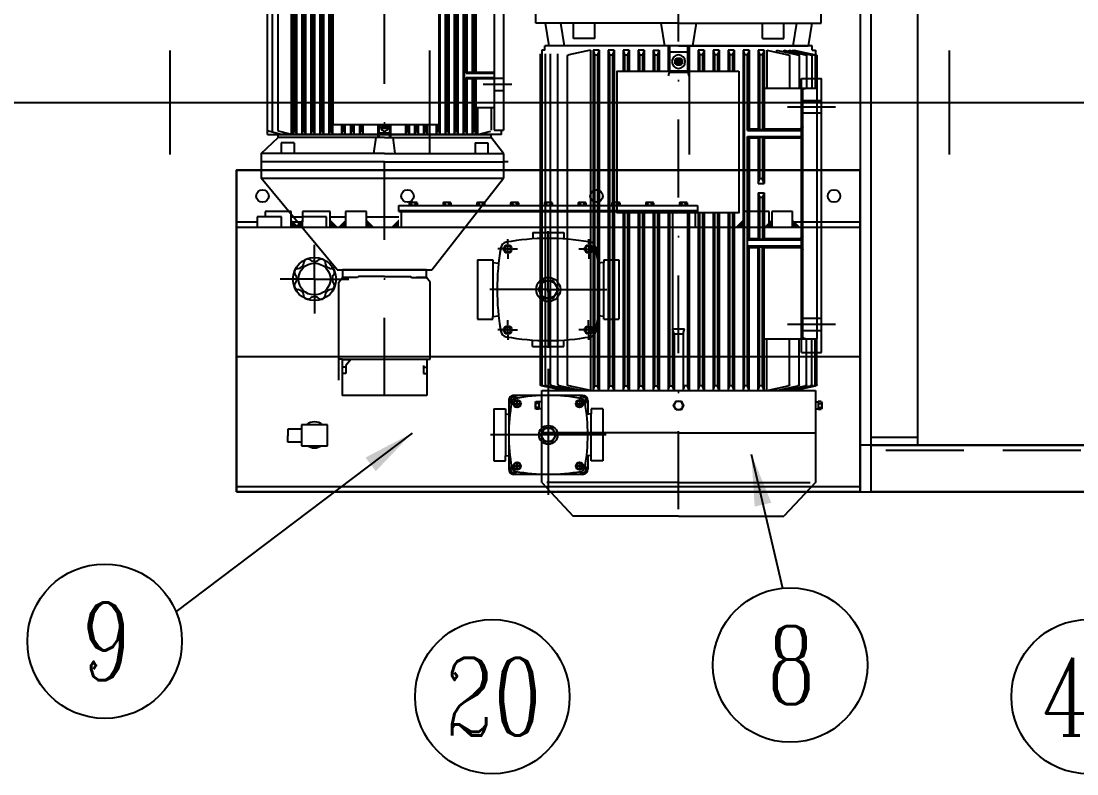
# Model space of a CAD drawing. Extents: x 33214 to 95067, y 8279 to 51908.
# Drawn here: x 40516 to 42548, y 20849 to 22299 of the extents above; entities that cross this region are included whole.
import ezdxf
from ezdxf.enums import TextEntityAlignment as Align

# ---------------------------------------------------------------- set-up
doc = ezdxf.new("R2010")
doc.units = 0
doc.header["$LTSCALE"] = 300
doc.header["$MEASUREMENT"] = 0
for name, pattern in [('DASHDOT', [1, 0.5, -0.25, 0, -0.25]), ('DASHED', [0.75, 0.5, -0.25]), ('SNT-025', [0.74, 0.4, -0.17, 0, -0.17])]:
    doc.linetypes.add(name, pattern=pattern)
doc.layers.get('0').update_dxf_attribs({"linetype": 'CONTINUOUS'})
for name, color, linetype in [('CO1', 1, 'CONTINUOUS'), ('GENERATORSETT', 1, 'CONTINUOUS'), ('KOMP', 1, 'CONTINUOUS'), ('POSNR', 2, 'CONTINUOUS'), ('Poz', 1, 'CONTINUOUS'), ('S0CO1', 1, 'CONTINUOUS'), ('S0CO2', 2, 'CONTINUOUS'), ('S0CO3', 3, 'CONTINUOUS'), ('S0TX1', 1, 'CONTINUOUS'), ('TAVLER', 2, 'CONTINUOUS')]:
    doc.layers.add(name, color=color, linetype=linetype)
doc.styles.add('LIT2_5', font='Romanc.shx', dxfattribs={"width": 0.85})
doc.styles.get("Standard").update_dxf_attribs({"font": 'txt.shx', "height": 100})
doc.dimstyles.get("Standard").update_dxf_attribs({"dimscale": 100, "dimtxt": 100, "dimasz": 1, "dimexe": 0.05, "dimexo": 0.05, "dimgap": 0.5, "dimtad": 1, "dimdec": 0, "dimdsep": 46, "dimtxsty": 'Standard', "dimcen": 1.5, "dimclrd": 1, "dimclre": 1, "dimclrt": 2, "dimadec": 0, "dimazin": 0, "dimtfac": 1, "dimtdec": 0, "dimtmove": 2, "dimatfit": 3, "dimfxl": 1, "dimtolj": 1, "dimarcsym": 0})

# ---------------------------------------------------------------- blocks, each defined once
blk = doc.blocks.new('A$C64097268')
for p, q in [((8000, -100), (8000, 100)), ((8500, -100), (8500, 100)), ((9000, -100), (9000, 100)), ((9500, -100), (9500, 100)), ((2500, 0), (18000, 0))]:
    blk.add_line(p, q)
blk = doc.blocks.new('GENERATOR-CENTER')
at = {"layer": 'GENERATORSETT'}
for p, q in [((-3075.6, -750), (-3075.6, 750)), ((-2985.6, -660), (-2985.6, 660)), ((-2985.6, -645), (-3075.6, -645)), ((-3075.6, -660), (274.4, -660)), ((274.4, -750), (-3075.6, -750))]:
    blk.add_line(p, q, dxfattribs=at)
at = {"layer": 'S0CO3', "linetype": 'Continuous'}
blk.add_line((252.8, -660), (-3075.6, -660), dxfattribs=at)
at = {"layer": 'S0CO3', "linetype": 'DASHED'}
blk.add_line((252.8, -670), (-3075.6, -670), dxfattribs=at)
blk = doc.blocks.new('HYDRPUMPE2-OVEN')
at = {"layer": 'KOMP', "linetype": 'Continuous'}
for p, q in [((113.1, 103.8), (289.1, 250.5)), ((289.1, 250.5), (289.1, -216)), ((321.1, 250.5), (289.1, 250.5)), ((321.1, 12.8), (321.1, 250.5)), ((336.7, 250.5), (321.1, 250.5)), ((336.7, 12.8), (336.7, 250.5)), ((336.7, 250.5), (367.7, 217.7)), ((373.6, 237.8), (934.3, 237.8)), ((373.6, 237.8), (373.6, -192)), ((373.6, 211.5), (379.7, 236.3)), ((900.7, 229.3), (378, 229.3)), ((900.7, 237.8), (704, 237.8)), ((900.7, 237.8), (844.6, 237.8)), ((908.9, 211.5), (902.8, 236.3)), ((908.9, 203), (902.8, 227.8)), ((908.9, 237.8), (1034.6, 237.8)), ((908.9, 237.8), (908.9, -198)), ((966.9, 12.8), (966.9, 237.8)), ((1034.6, 12.8), (1034.6, 237.8)), ((1034.6, 237.8), (1080.8, 201.4)), ((357.6, 211.5), (336.7, 211.5)), ((357.6, 186.8), (357.6, 211.5)), ((367.7, 12.8), (367.7, 217.7)), ((367.7, 217.7), (373.6, 217.7)), ((373.6, -212.2), (373.6, 217.5)), ((373.6, 191.9), (379.7, 216.7)), ((900.7, 218.2), (381.8, 218.2)), ((908.9, 191.9), (902.8, 216.7)), ((908.9, 211.5), (906.8, 211.5)), ((908.9, 217.5), (907.4, 217.5)), ((908.9, 221.4), (907.9, 221.4)), ((908.9, 223.3), (908.4, 223.3)), ((357.6, 186.8), (336.7, 186.8)), ((373.6, 191.9), (908.9, 191.9)), ((373.6, 188.8), (908.9, 188.8)), ((373.6, 188.8), (380.1, 187.1)), ((373.6, 181.9), (373.6, 188.8)), ((373.6, 181.9), (380.1, 183.5)), ((380.1, 187.1), (902.4, 187.1)), ((380.1, 187.1), (380.1, 183.5)), ((380.1, 183.5), (902.4, 183.5)), ((908.9, 188.8), (902.4, 187.1)), ((902.4, 187.1), (902.4, 183.5)), ((908.9, 181.9), (902.4, 183.5)), ((908.9, 203), (906.2, 203)), ((1080.8, 12.8), (1080.8, 201.4)), ((373.6, 181.9), (908.9, 181.9)), ((373.6, 171.5), (908.9, 171.5)), ((373.6, 171.5), (380.1, 169.8)), ((373.6, 164.6), (373.6, 171.5)), ((373.6, 164.6), (380.1, 166.2)), ((373.6, 164.6), (908.9, 164.6)), ((380.1, 169.8), (902.4, 169.8)), ((380.1, 169.8), (380.1, 166.2)), ((380.1, 166.2), (902.4, 166.2)), ((908.9, 171.5), (902.4, 169.8)), ((902.4, 169.8), (902.4, 166.2)), ((908.9, 164.6), (902.4, 166.2)), ((373.6, 154.1), (908.9, 154.1)), ((373.6, 147.2), (373.6, 154.1)), ((373.6, 154.1), (380.1, 152.5)), ((373.6, 147.2), (380.1, 148.9)), ((373.6, 147.2), (908.9, 147.2)), ((380.1, 152.5), (902.4, 152.5)), ((380.1, 152.5), (380.1, 148.9)), ((380.1, 148.9), (902.4, 148.9)), ((908.9, 154.1), (902.4, 152.5)), ((902.4, 152.5), (902.4, 148.9)), ((908.9, 147.2), (902.4, 148.9)), ((373.6, 136.8), (908.9, 136.8)), ((373.6, 136.8), (380.1, 135.2)), ((373.6, 129.9), (373.6, 136.8)), ((373.6, 129.9), (380.1, 131.5)), ((373.6, 129.9), (908.9, 129.9)), ((380.1, 135.2), (902.4, 135.2)), ((380.1, 135.2), (380.1, 131.5)), ((380.1, 131.5), (902.4, 131.5)), ((908.9, 136.8), (902.4, 135.2)), ((902.4, 135.2), (902.4, 131.5)), ((908.9, 129.9), (902.4, 131.5)), ((113.1, 103.8), (113.1, -78.2)), ((373.6, 119.5), (908.9, 119.5)), ((373.6, 119.5), (380.1, 117.8)), ((373.6, 119.5), (373.6, 112.6)), ((373.6, 112.6), (380.1, 114.2)), ((373.6, 112.6), (908.9, 112.6)), ((380.1, 117.8), (902.4, 117.8)), ((380.1, 117.8), (380.1, 114.2)), ((380.1, 114.2), (902.4, 114.2)), ((908.9, 119.5), (902.4, 117.8)), ((902.4, 117.8), (902.4, 114.2)), ((908.9, 112.6), (902.4, 114.2)), ((-129.4, -68.5), (-129.4, 94.1)), ((-61.7, 94.1), (-129.4, 94.1)), ((-99.4, 100.6), (89.2, 100.6)), ((-86.7, 87.5), (-86.7, 94.1)), ((-71.4, 87.5), (-86.7, 87.5)), ((-74.8, 87.5), (-74.8, 94.1)), ((-59, 76.8), (-71.4, 87.5)), ((-61.7, 94.1), (-60, 92.6)), ((-60, 92.6), (-60, 77.7)), ((-60, 92.6), (-59, 92.6)), ((-59, 94.1), (-59, 100.6)), ((-59, 94.1), (-59, -75.1)), ((89.2, 100.6), (97.9, 93.8)), ((113.1, 93.8), (97.9, 93.8)), ((97.9, 64.7), (97.9, 93.8)), ((113.1, -68.2), (113.1, 93.8)), ((373.6, 95.3), (392.6, 95.3)), ((373.6, 95.3), (380.1, 93.6)), ((373.6, 88.4), (380.1, 90)), ((373.6, 88.4), (392.6, 88.4)), ((380.1, 93.6), (392.6, 93.6)), ((380.1, 90), (380.1, 93.6)), ((380.1, 90), (392.6, 90)), ((639.6, 95.3), (908.9, 95.3)), ((639.6, 93.6), (902.4, 93.6)), ((639.6, 90), (902.4, 90)), ((639.6, 88.4), (908.9, 88.4)), ((908.9, 95.3), (902.4, 93.6)), ((902.4, 90), (902.4, 93.6)), ((908.9, 88.4), (902.4, 90)), ((100, 63.1), (97.9, 64.7)), ((100, 12.8), (100, 63.1)), ((373.6, 77.9), (392.6, 77.9)), ((373.6, 77.9), (380.1, 76.3)), ((373.6, 71), (380.1, 72.7)), ((373.6, 71), (392.6, 71)), ((380.1, 76.3), (392.6, 76.3)), ((380.1, 72.7), (380.1, 76.3)), ((380.1, 72.7), (392.6, 72.7)), ((639.6, 77.9), (908.9, 77.9)), ((639.6, 76.3), (902.4, 76.3)), ((639.6, 72.7), (902.4, 72.7)), ((639.6, 71), (908.9, 71)), ((908.9, 77.9), (902.4, 76.3)), ((902.4, 72.7), (902.4, 76.3)), ((908.9, 71), (902.4, 72.7)), ((373.6, 60.6), (392.6, 60.6)), ((373.6, 60.6), (380.1, 59)), ((373.6, 53.7), (380.1, 55.3)), ((373.6, 53.7), (392.6, 53.7)), ((380.1, 59), (392.6, 59)), ((380.1, 55.3), (380.1, 59)), ((380.1, 55.3), (392.6, 55.3)), ((639.6, 60.6), (908.9, 60.6)), ((639.6, 59), (902.4, 59)), ((639.6, 55.3), (902.4, 55.3)), ((639.6, 53.7), (908.9, 53.7)), ((908.9, 60.6), (902.4, 59)), ((902.4, 55.3), (902.4, 59)), ((908.9, 53.7), (902.4, 55.3)), ((336.7, 33.2), (367.7, 29)), ((367.7, 24.9), (392.6, 24.9)), ((367.7, 23.1), (392.6, 23.1)), ((376.3, 2.5), (376.3, 23.1)), ((639.6, 24.9), (908.9, 24.9)), ((639.6, 23.2), (902.4, 23.2)), ((908.9, 24.9), (902.4, 23.2)), ((902.4, 23.2), (902.4, 19.6)), ((100, 12.8), (100, -37.5)), ((321.1, 12.8), (321.1, -216)), ((336.7, 12.8), (336.7, -216)), ((367.7, 12.8), (367.7, -192.2)), ((367.7, 2.5), (392.6, 2.5)), ((367.7, 0.6), (392.6, 0.6)), ((383.5, 13.8), (392.6, 13.8)), ((383.5, 11.7), (392.6, 11.7)), ((383.9, 14.9), (392.6, 14.9)), ((383.9, 10.7), (392.6, 10.7)), ((384.7, 15.9), (392.6, 15.9)), ((384.7, 9.6), (392.6, 9.6)), ((386.1, 17), (392.3, 17)), ((386.1, 8.5), (392.3, 8.5)), ((639.6, 19.6), (902.4, 19.6)), ((639.6, 5.9), (902.4, 5.9)), ((639.6, 2.3), (902.4, 2.3)), ((639.6, 0.6), (908.9, 0.6)), ((837.7, 18), (831.2, 19.6)), ((831.2, 19.6), (831.2, 5.9)), ((837.7, 7.5), (831.2, 5.9)), ((837.7, 18), (908.9, 18)), ((837.7, 18), (837.7, 7.5)), ((837.7, 7.5), (908.9, 7.5)), ((908.9, 18), (902.4, 19.6)), ((908.9, 7.5), (902.4, 5.9)), ((902.4, 2.3), (902.4, 5.9)), ((908.9, 0.6), (902.4, 2.3)), ((929.3, 18.5), (923.4, 15.6)), ((923.4, 15.6), (923.4, 9.9)), ((923.4, 9.9), (929.3, 7)), ((935.2, 15.6), (929.3, 18.5)), ((929.3, 7), (935.2, 9.9)), ((935.2, 9.9), (935.2, 15.6)), ((966.9, 12.8), (966.9, -212.2)), ((1034.6, 12.8), (1034.6, -212.2)), ((1080.8, 12.8), (1080.8, -186.2)), ((336.7, -7.7), (367.7, -3.5)), ((100, -37.5), (97.9, -39.2)), ((97.9, -39.2), (97.9, -68.2)), ((373.6, -28.2), (392.6, -28.2)), ((373.6, -28.2), (380.1, -29.8)), ((373.6, -35.1), (380.1, -33.4)), ((373.6, -35.1), (392.6, -35.1)), ((380.1, -29.8), (392.6, -29.8)), ((380.1, -29.8), (380.1, -33.4)), ((380.1, -33.4), (392.6, -33.4)), ((639.6, -28.2), (908.9, -28.2)), ((639.6, -29.8), (902.4, -29.8)), ((639.6, -33.4), (902.4, -33.4)), ((639.6, -35.1), (908.9, -35.1)), ((908.9, -28.2), (902.4, -29.8)), ((902.4, -29.8), (902.4, -33.4)), ((908.9, -35.1), (902.4, -33.4)), ((97.9, -68.2), (97.9, -48.4)), ((373.6, -45.5), (392.6, -45.5)), ((373.6, -45.5), (380.1, -47.1)), ((373.6, -52.4), (380.1, -50.8)), ((373.6, -52.4), (392.6, -52.4)), ((380.1, -47.1), (392.6, -47.1)), ((380.1, -47.1), (380.1, -50.8)), ((380.1, -50.8), (392.6, -50.8)), ((639.6, -45.5), (908.9, -45.5)), ((639.6, -47.1), (902.4, -47.1)), ((639.6, -50.8), (902.4, -50.8)), ((639.6, -52.4), (908.9, -52.4)), ((908.9, -45.5), (902.4, -47.1)), ((902.4, -47.1), (902.4, -50.8)), ((908.9, -52.4), (902.4, -50.8)), ((-61.7, -68.5), (-129.4, -68.5)), ((-71.4, -61.9), (-86.7, -61.9)), ((-86.7, -61.9), (-86.7, -68.5)), ((-74.8, -61.9), (-74.8, -68.5)), ((-59, -75.1), (89.2, -75.1)), ((89.2, -75.1), (97.9, -68.2)), ((97.9, -68.2), (113.1, -68.2)), ((113.1, -78.2), (289.1, -216)), ((373.6, -62.8), (392.6, -62.8)), ((373.6, -62.8), (380.1, -64.5)), ((373.6, -69.7), (380.1, -68.1)), ((373.6, -69.7), (392.6, -69.7)), ((380.1, -64.5), (392.6, -64.5)), ((380.1, -64.5), (380.1, -68.1)), ((380.1, -68.1), (392.6, -68.1)), ((639.6, -62.8), (908.9, -62.8)), ((639.6, -64.5), (902.4, -64.5)), ((639.6, -68.1), (902.4, -68.1)), ((639.6, -69.7), (908.9, -69.7)), ((908.9, -62.8), (902.4, -64.5)), ((902.4, -64.5), (902.4, -68.1)), ((908.9, -69.7), (902.4, -68.1)), ((373.6, -87.1), (392.6, -87.1)), ((373.6, -87.1), (380.1, -88.7)), ((373.6, -94), (373.6, -87.1)), ((373.6, -94), (380.1, -92.3)), ((373.6, -94), (908.9, -94)), ((380.1, -88.7), (392.6, -88.7)), ((380.1, -92.3), (380.1, -88.7)), ((380.1, -92.3), (902.4, -92.3)), ((639.6, -87.1), (908.9, -87.1)), ((639.6, -88.7), (902.4, -88.7)), ((908.9, -87.1), (902.4, -88.7)), ((902.4, -92.3), (902.4, -88.7)), ((908.9, -94), (902.4, -92.3)), ((373.6, -104.4), (908.9, -104.4)), ((373.6, -104.4), (380.1, -106)), ((373.6, -111.3), (373.6, -104.4)), ((373.6, -111.3), (380.1, -109.7)), ((373.6, -111.3), (908.9, -111.3)), ((373.6, -121.7), (908.9, -121.7)), ((373.6, -121.7), (380.1, -123.3)), ((373.6, -128.6), (373.6, -121.7)), ((380.1, -106), (902.4, -106)), ((380.1, -109.7), (380.1, -106)), ((380.1, -109.7), (902.4, -109.7)), ((908.9, -104.4), (902.4, -106)), ((902.4, -109.7), (902.4, -106)), ((908.9, -111.3), (902.4, -109.7)), ((908.9, -121.7), (902.4, -123.3)), ((373.6, -128.6), (380.1, -127)), ((373.6, -128.6), (908.9, -128.6)), ((373.6, -139), (908.9, -139)), ((373.6, -145.9), (373.6, -139)), ((373.6, -139), (380.1, -140.7)), ((380.1, -123.3), (902.4, -123.3)), ((380.1, -127), (380.1, -123.3)), ((380.1, -127), (902.4, -127)), ((902.4, -140.7), (380.1, -140.7)), ((380.1, -144.3), (380.1, -140.7)), ((902.4, -127), (902.4, -123.3)), ((908.9, -128.6), (902.4, -127)), ((908.9, -139), (902.4, -140.7)), ((902.4, -144.3), (902.4, -140.7)), ((357.6, -161.3), (336.7, -161.3)), ((357.6, -161.3), (357.6, -186)), ((373.6, -145.9), (380.1, -144.3)), ((373.6, -145.9), (481.1, -145.9)), ((373.6, -156.4), (481.1, -156.4)), ((373.6, -156.4), (380.1, -158)), ((373.6, -163.3), (373.6, -156.4)), ((373.6, -163.3), (380.1, -161.6)), ((483.2, -144.3), (380.1, -144.3)), ((380.1, -144.3), (483.2, -144.3)), ((380.1, -158), (482.2, -158)), ((380.1, -161.6), (380.1, -158)), ((380.1, -161.6), (482.2, -161.6)), ((481.1, -145.9), (483.2, -144.3)), ((481.1, -145.9), (481.1, -156.4)), ((482.2, -158), (481.1, -156.4)), ((482.2, -161.6), (481.1, -163.3)), ((482.2, -158), (482.2, -161.6)), ((483.2, -144.3), (483.2, -198)), ((902.4, -144.3), (491.4, -144.3)), ((491.4, -144.3), (491.4, -198)), ((493.5, -145.9), (491.4, -144.3)), ((492.5, -158), (493.5, -156.4)), ((492.5, -158), (662, -158)), ((492.5, -158), (492.5, -161.6)), ((492.5, -161.6), (662, -161.6)), ((492.5, -161.6), (493.5, -163.3)), ((493.5, -145.9), (743.5, -145.9)), ((493.5, -145.9), (493.5, -156.4)), ((493.5, -156.4), (668.4, -156.4)), ((668.4, -156.4), (662, -158)), ((662, -161.6), (662, -158)), ((668.4, -163.3), (662, -161.6)), ((668.4, -156.4), (668.4, -163.3)), ((681.3, -156.4), (743.5, -156.4)), ((681.3, -156.4), (687.8, -158)), ((681.3, -156.4), (681.3, -163.3)), ((681.3, -163.3), (687.8, -161.6)), ((687.8, -158), (744.6, -158)), ((687.8, -161.6), (687.8, -158)), ((687.8, -161.6), (744.6, -161.6)), ((743.5, -145.9), (745.7, -144.3)), ((743.5, -145.9), (743.5, -156.4)), ((744.6, -158), (743.5, -156.4)), ((744.6, -161.6), (743.5, -163.3)), ((744.6, -158), (744.6, -161.6)), ((745.7, -144.3), (745.7, -198)), ((753.8, -144.3), (753.8, -198)), ((756, -145.9), (753.8, -144.3)), ((754.9, -158), (756, -156.4)), ((902.4, -158), (754.9, -158)), ((754.9, -158), (754.9, -161.6)), ((902.4, -161.6), (754.9, -161.6)), ((754.9, -161.6), (756, -163.3)), ((908.9, -145.9), (756, -145.9)), ((756, -145.9), (756, -156.4)), ((908.9, -156.4), (756, -156.4)), ((908.9, -145.9), (902.4, -144.3)), ((908.9, -156.4), (902.4, -158)), ((902.4, -161.6), (902.4, -158)), ((908.9, -163.3), (902.4, -161.6)), ((373.6, -163.3), (481.1, -163.3)), ((373.6, -166.4), (379.7, -191.2)), ((373.6, -166.4), (425.7, -166.4)), ((373.6, -177.5), (376.3, -177.5)), ((425.7, -163.3), (425.7, -198)), ((470.1, -176.7), (470.1, -232.4)), ((481.1, -163.3), (481.1, -198)), ((493.5, -163.3), (668.4, -163.3)), ((493.5, -163.3), (493.5, -198)), ((681.3, -163.3), (743.5, -163.3)), ((743.5, -163.3), (743.5, -198)), ((756, -163.3), (756, -198)), ((908.9, -163.3), (756, -163.3)), ((756.1, -176.7), (756.1, -232.4)), ((844.6, -163.3), (844.6, -198)), ((908.9, -166.4), (844.6, -166.4)), ((908.9, -166.4), (902.8, -191.2)), ((908.9, -177.5), (906.2, -177.5)), ((1034.6, -212.2), (1080.8, -175.9)), ((357.6, -186), (336.7, -186)), ((336.7, -216), (367.7, -192.2)), ((367.7, -192.2), (373.6, -192.2)), ((381.8, -192.7), (425.7, -192.7)), ((927.4, -198), (381.8, -198)), ((381.8, -198), (381.8, -216)), ((458.1, -198), (458.1, -216)), ((482.1, -198), (482.1, -216)), ((744.1, -198), (744.1, -216)), ((768.1, -198), (768.1, -216)), ((900.7, -192.7), (844.6, -192.7)), ((927.4, -198), (927.4, -216)), ((321.1, -216), (289.1, -216)), ((336.7, -216), (321.1, -216)), ((321.1, -225), (321.1, -216)), ((373.6, -212.2), (381.8, -212.2)), ((927.4, -216), (381.8, -216)), ((927.4, -212.2), (1034.6, -212.2))]:
    blk.add_line(p, q, dxfattribs=at)
at = {"layer": 'KOMP', "linetype": 'DASHDOT'}
blk.add_line((-129.4, 12.8), (1080.8, 12.8), dxfattribs=at)
at = {"layer": 'KOMP', "linetype": 'Continuous'}
blk.add_lwpolyline([(639.6, -89.6), (639.6, 112.6), (392.6, 112.6), (392.6, -89.6)], dxfattribs=at)
for centre, major_axis, start_param, end_param in [((381.8, 235.9), (2.15, 0), 1.570796, 2.937357), ((900.7, 235.9), (-2.15, 0), 3.345829, 4.712389), ((900.7, 227.5), (-2.15, 0), 3.345829, 4.712389), ((381.8, 216.4), (2.15, 0), 1.570796, 2.937357), ((900.7, 216.4), (-2.15, 0), 3.345829, 4.712389), ((389.2, 12.8), (-9.13, 0), 4.333189, 8.233182), ((900.7, -190.9), (-2.15, 0), 1.570796, 2.937357)]:
    blk.add_ellipse(centre, major_axis=major_axis, ratio=0.84507, start_param=start_param, end_param=end_param, dxfattribs=at)
blk.add_ellipse((929.3, 12.8), major_axis=(5.91, 0), ratio=0.84507, dxfattribs=at)
blk = doc.blocks.new('HYDRTANK-OVEN')
at = {"layer": 'KOMP'}
for p, q in [((-617.4, 285.7), (582.6, 285.7)), ((-617.4, 285.7), (-617.4, 275.7)), ((-17.4, 48.5), (-17.4, 291.1)), ((582.6, 285.7), (582.6, 275.7)), ((-617.4, 275.7), (582.6, 275.7)), ((-617.4, -334.3), (-617.4, 275.7)), ((582.6, 275.7), (582.6, -334.3)), ((-83.4, 251.7), (48.6, 251.7)), ((-82.8, 245.2), (-82.8, 246.1)), ((-82.8, 245.2), (-82.8, 246.1)), ((48, 246.1), (48, 245)), ((48, 246.1), (48, 245)), ((-122.4, 125.7), (-122.4, 225.7)), ((-122.4, 225.7), (-99.9, 225.7)), ((-99.9, 225.7), (-99.9, 216)), ((-93.4, 215.3), (-93.4, 241.7)), ((-87.8, 241.1), (-86.7, 241.1)), ((-87.8, 241.1), (-86.7, 241.1)), ((-82.5, 235.8), (-72.5, 235.8)), ((-77.5, 230.8), (-77.5, 240.8)), ((37.7, 235.8), (47.7, 235.8)), ((42.7, 240.8), (42.7, 230.8)), ((52.1, 241.1), (53, 241.1)), ((52.1, 241.1), (53, 241.1)), ((58.6, 109.7), (58.6, 241.7)), ((65.1, 225.7), (65.1, 216)), ((87.6, 225.7), (65.1, 225.7)), ((87.6, 125.7), (87.6, 225.7)), ((-99.9, 216), (-99.9, 135.4)), ((-99.9, 216), (-91.3, 215.1)), ((65.1, 216), (56.5, 215.1)), ((65.1, 135.4), (65.1, 216)), ((-24.9, 188.7), (-32.4, 175.7)), ((-9.9, 188.7), (-24.9, 188.7)), ((-2.4, 175.7), (-9.9, 188.7)), ((407.5, 196.6), (407.5, 156.6)), ((457.5, 196.6), (407.5, 196.6)), ((457.5, 156.6), (457.5, 196.6)), ((457.5, 189.9), (483.9, 189.9)), ((483.9, 189.9), (483.9, 177.4)), ((-128.9, 175.7), (94.1, 175.7)), ((-32.4, 175.7), (-24.9, 162.7)), ((-24.9, 162.7), (-9.9, 162.7)), ((-9.9, 162.7), (-2.4, 175.7)), ((457.5, 164.8), (483.9, 164.8)), ((483.9, 164.8), (483.9, 177.4)), ((407.5, 156.6), (457.5, 156.6)), ((-122.4, 125.7), (-99.9, 125.7)), ((-99.9, 135.4), (-91.3, 136.3)), ((-99.9, 125.7), (-99.9, 135.4)), ((-93.4, 109.7), (-93.4, 136.1)), ((65.1, 135.4), (56.5, 136.3)), ((65.1, 125.7), (65.1, 135.4)), ((87.6, 125.7), (65.1, 125.7)), ((-86.9, 110.3), (-87.8, 110.3)), ((-86.9, 110.3), (-87.8, 110.3)), ((-82.8, 105.3), (-82.8, 106.4)), ((-82.8, 105.3), (-82.8, 106.4)), ((-72.5, 115.6), (-82.5, 115.6)), ((-77.5, 110.6), (-77.5, 120.6)), ((47.7, 115.6), (37.7, 115.6)), ((42.7, 120.6), (42.7, 110.6)), ((48, 106.2), (48, 105.3)), ((48, 106.2), (48, 105.3)), ((53, 110.3), (51.9, 110.3)), ((53, 110.3), (51.9, 110.3)), ((-83.4, 99.7), (48.6, 99.7)), ((-617.4, 25.7), (582.6, 25.7)), ((12.7, 5.7), (-47.3, 5.7)), ((-47.3, 5.7), (-47.3, -6)), ((-17.4, -104.3), (-17.4, 8.2)), ((12.7, 5.7), (12.7, -6.9)), ((-95.1, -16.4), (-95.1, -7.5)), ((60.6, -16.5), (60.6, -7.5)), ((-105.1, -26.4), (-114.1, -26.4)), ((-100.1, -26.4), (-90.1, -26.4)), ((-95.1, -31.4), (-95.1, -21.4)), ((-95.1, -36.4), (-95.1, -45.3)), ((-85.1, -26.4), (-76.2, -26.4)), ((50.6, -26.5), (41.7, -26.5)), ((55.6, -26.5), (65.6, -26.5)), ((60.6, -21.5), (60.6, -31.5)), ((60.6, -36.5), (60.6, -45.4)), ((70.6, -26.5), (79.6, -26.5)), ((-153.4, -161.3), (-153.4, -47.3)), ((-124.2, -47.3), (-153.4, -47.3)), ((-124.2, -47.3), (-124.2, -52.1)), ((-124.2, -52.1), (-124.2, -156.5)), ((-124.2, -52.1), (-113.1, -53.3)), ((89.4, -52.1), (78.3, -53.3)), ((89.4, -47.3), (89.4, -52.1)), ((118.6, -47.3), (89.4, -47.3)), ((89.4, -156.5), (89.4, -52.1)), ((118.6, -161.3), (118.6, -47.3)), ((432.6, -124.3), (432.6, -58.3)), ((-27.1, -87.5), (-36.9, -104.3)), ((-7.7, -87.5), (-27.1, -87.5)), ((-17.4, -99.3), (-17.4, -109.3)), ((2.1, -104.3), (-7.7, -87.5)), ((-17.4, -104.3), (-129.9, -104.3)), ((-36.9, -104.3), (-27.1, -121.2)), ((-27.1, -121.2), (-7.7, -121.2)), ((-12.4, -104.3), (-22.4, -104.3)), ((-17.4, -104.3), (-17.4, -216.8)), ((-17.4, -104.3), (95.1, -104.3)), ((-7.7, -121.2), (2.1, -104.3)), ((432.6, -124.3), (366.6, -124.3)), ((432.6, -124.3), (498.6, -124.3)), ((432.6, -124.3), (432.6, -190.3)), ((-124.2, -161.3), (-153.4, -161.3)), ((-124.2, -156.5), (-113.1, -155.3)), ((-124.2, -161.3), (-124.2, -156.5)), ((89.4, -156.5), (78.3, -155.3)), ((89.4, -161.3), (89.4, -156.5)), ((118.6, -161.3), (89.4, -161.3)), ((-105.2, -182.2), (-114.2, -182.2)), ((-90.2, -182.2), (-100.2, -182.2)), ((-95.2, -172.2), (-95.2, -163.2)), ((-95.2, -187.2), (-95.2, -177.2)), ((-85.2, -182.2), (-76.3, -182.2)), ((50.5, -182.3), (41.6, -182.3)), ((65.5, -182.3), (55.5, -182.3)), ((60.5, -172.3), (60.5, -163.3)), ((60.5, -177.3), (60.5, -187.3)), ((70.5, -182.3), (79.5, -182.3)), ((-95.2, -192.2), (-95.2, -201.1)), ((-47.4, -214.3), (-47.4, -202.7)), ((12.6, -214.3), (12.6, -201.7)), ((60.5, -192.3), (60.5, -201.2)), ((12.6, -214.3), (-47.4, -214.3)), ((582.6, -224.3), (-617.4, -224.3)), ((-567.4, -234.3), (-617.4, -234.3)), ((-487.4, -234.3), (-617.4, -234.3)), ((-487.4, -224.3), (-487.4, -254.3)), ((-447.4, -254.3), (-447.4, -224.3)), ((-442.4, -224.3), (-442.4, -254.5)), ((-392.4, -254.5), (-392.4, -224.3)), ((320.1, -224.3), (-354.9, -224.3)), ((-299.9, -254.3), (-299.9, -224.3)), ((265.1, -224.3), (265.1, -254.3)), ((332.6, -224.3), (332.6, -254.3)), ((372.6, -254.3), (372.6, -224.3)), ((402.6, -224.3), (402.6, -254.3)), ((409.2, -224.3), (409.2, -244.3)), ((455.9, -244.3), (456.2, -224.3)), ((477.6, -234.3), (455.9, -234.3)), ((477.6, -224.3), (477.6, -254.3)), ((495.9, -224.3), (495.9, -244.3)), ((542.9, -244.3), (542.9, -224.3)), ((582.6, -234.3), (542.9, -234.3)), ((582.6, -234.3), (542.9, -234.3)), ((-487.4, -254.3), (-447.4, -254.3)), ((-442.4, -254.5), (-392.4, -254.5)), ((270.1, -254.3), (-304.9, -254.3)), ((-304.9, -266.3), (-304.9, -254.3)), ((270.1, -256.3), (-304.9, -256.3)), ((332.6, -244.3), (270.1, -244.3)), ((270.1, -254.3), (270.1, -266.3)), ((332.6, -254.3), (372.6, -254.3)), ((402.6, -244.3), (372.6, -244.3)), ((402.6, -254.3), (455.9, -254.3)), ((409.2, -244.3), (455.9, -244.3)), ((455.9, -254.3), (455.9, -244.3)), ((477.6, -244.3), (455.9, -244.3)), ((477.6, -254.3), (527.6, -254.3)), ((495.9, -244.3), (542.9, -244.3)), ((527.6, -254.3), (527.6, -244.3)), ((270.1, -266.3), (-304.9, -266.3)), ((-284.9, -271), (-284.9, -266.9)), ((-283.2, -266.9), (-284.9, -266.9)), ((-284.9, -271), (-283.9, -271.6)), ((-283.9, -271.6), (-270.9, -271.6)), ((-283.2, -266.9), (-283.2, -266.3)), ((-271.6, -266.9), (-283.2, -266.9)), ((-281.1, -271), (-281.1, -266.9)), ((-273.6, -271), (-273.6, -266.9)), ((-271.6, -266.9), (-271.6, -266.3)), ((-269.9, -266.9), (-271.6, -266.9)), ((-269.9, -271), (-270.9, -271.6)), ((-269.9, -271), (-269.9, -266.9)), ((-219.9, -271), (-219.9, -266.9)), ((-218.2, -266.9), (-219.9, -266.9)), ((-219.9, -271), (-218.9, -271.6)), ((-218.9, -271.6), (-205.9, -271.6)), ((-218.2, -266.9), (-218.2, -266.3)), ((-206.6, -266.9), (-218.2, -266.9)), ((-216.1, -271), (-216.1, -266.9)), ((-208.6, -271), (-208.6, -266.9)), ((-206.6, -266.9), (-206.6, -266.3)), ((-204.9, -266.9), (-206.6, -266.9)), ((-204.9, -271), (-205.9, -271.6)), ((-204.9, -271), (-204.9, -266.9)), ((-154.9, -271), (-154.9, -266.9)), ((-153.2, -266.9), (-154.9, -266.9)), ((-154.9, -271), (-153.9, -271.6)), ((-153.9, -271.6), (-140.9, -271.6)), ((-153.2, -266.9), (-153.2, -266.3)), ((-141.6, -266.9), (-153.2, -266.9)), ((-151.1, -271), (-151.1, -266.9)), ((-143.6, -271), (-143.6, -266.9)), ((-141.6, -266.9), (-141.6, -266.3)), ((-139.9, -266.9), (-141.6, -266.9)), ((-139.9, -271), (-140.9, -271.6)), ((-139.9, -271), (-139.9, -266.9)), ((-89.9, -271), (-89.9, -266.9)), ((-88.2, -266.9), (-89.9, -266.9)), ((-89.9, -271), (-88.9, -271.6)), ((-88.9, -271.6), (-75.9, -271.6)), ((-88.2, -266.9), (-88.2, -266.3)), ((-76.6, -266.9), (-88.2, -266.9)), ((-86.1, -271), (-86.1, -266.9)), ((-78.6, -271), (-78.6, -266.9)), ((-76.6, -266.9), (-76.6, -266.3)), ((-74.9, -266.9), (-76.6, -266.9)), ((-74.9, -271), (-75.9, -271.6)), ((-74.9, -271), (-74.9, -266.9)), ((-24.9, -271), (-24.9, -266.9)), ((-23.2, -266.9), (-24.9, -266.9)), ((-24.9, -271), (-23.9, -271.6)), ((-23.9, -271.6), (-10.9, -271.6)), ((-23.2, -266.9), (-23.2, -266.3)), ((-11.6, -266.9), (-23.2, -266.9)), ((-21.1, -271), (-21.1, -266.9)), ((-13.6, -271), (-13.6, -266.9)), ((-11.6, -266.9), (-11.6, -266.3)), ((-9.9, -266.9), (-11.6, -266.9)), ((-9.9, -271), (-10.9, -271.6)), ((-9.9, -271), (-9.9, -266.9)), ((40.1, -271), (40.1, -266.9)), ((41.8, -266.9), (40.1, -266.9)), ((40.1, -271), (41.1, -271.6)), ((41.1, -271.6), (54.1, -271.6)), ((41.8, -266.9), (41.8, -266.3)), ((53.4, -266.9), (41.8, -266.9)), ((43.9, -271), (43.9, -266.9)), ((51.4, -271), (51.4, -266.9)), ((53.4, -266.9), (53.4, -266.3)), ((55.1, -266.9), (53.4, -266.9)), ((55.1, -271), (54.1, -271.6)), ((55.1, -271), (55.1, -266.9)), ((105.1, -271), (105.1, -266.9)), ((106.8, -266.9), (105.1, -266.9)), ((105.1, -271), (106.1, -271.6)), ((106.1, -271.6), (119.1, -271.6)), ((106.8, -266.9), (106.8, -266.3)), ((118.4, -266.9), (106.8, -266.9)), ((108.9, -271), (108.9, -266.9)), ((116.4, -271), (116.4, -266.9)), ((118.4, -266.9), (118.4, -266.3)), ((120.1, -266.9), (118.4, -266.9)), ((120.1, -271), (119.1, -271.6)), ((120.1, -271), (120.1, -266.9)), ((170.1, -271), (170.1, -266.9)), ((171.8, -266.9), (170.1, -266.9)), ((170.1, -271), (171.1, -271.6)), ((171.1, -271.6), (184.1, -271.6)), ((171.8, -266.9), (171.8, -266.3)), ((183.4, -266.9), (171.8, -266.9)), ((173.9, -271), (173.9, -266.9)), ((181.4, -271), (181.4, -266.9)), ((183.4, -266.9), (183.4, -266.3)), ((185.1, -266.9), (183.4, -266.9)), ((185.1, -271), (184.1, -271.6)), ((185.1, -271), (185.1, -266.9)), ((235.1, -271), (235.1, -266.9)), ((236.8, -266.9), (235.1, -266.9)), ((235.1, -271), (236.1, -271.6)), ((236.1, -271.6), (249.1, -271.6)), ((236.8, -266.9), (236.8, -266.3)), ((248.4, -266.9), (236.8, -266.9)), ((238.9, -271), (238.9, -266.9)), ((246.4, -271), (246.4, -266.9)), ((248.4, -266.9), (248.4, -266.3)), ((250.1, -266.9), (248.4, -266.9)), ((250.1, -271), (249.1, -271.6)), ((250.1, -271), (250.1, -266.9)), ((582.6, -334.3), (-617.4, -334.3))]:
    blk.add_line(p, q, dxfattribs=at)
for centre, radius in [((-77.5, 235.8), 7.31), ((-77.5, 235.8), 5.77), ((42.7, 235.8), 7.31), ((42.7, 235.8), 5.77), ((-17.4, 175.7), 18), ((-17.4, 175.7), 13), ((-17.4, 175.7), 13), ((-77.5, 115.6), 7.31), ((42.7, 115.6), 7.31), ((-77.5, 115.6), 5.77), ((42.7, 115.6), 5.77), ((-95.1, -26.4), 8), ((60.6, -26.5), 8), ((-95.1, -26.4), 6), ((60.6, -26.5), 6), ((-17.4, -104.3), 23.3), ((-17.4, -104.3), 16.9), ((-17.4, -104.3), 16.9), ((432.6, -124.3), 41.5), ((432.6, -124.3), 30.6), ((-95.2, -182.2), 8), ((-95.2, -182.2), 6), ((60.5, -182.3), 8), ((60.5, -182.3), 6), ((-567.4, -284.3), 12), ((-110.3, -284.3), 12), ((253.6, -284.3), 12), ((532.6, -284.3), 12)]:
    blk.add_circle(centre, radius, dxfattribs=at)
for centre, radius, start, end in [((-83.4, 241.7), 10, 90, 180), ((-82.8, 241.1), 7.84, 45.9257, 226.7559), ((-77.8, 236.5), 10, 99.7986, 169.5084), ((-17.4, -92.3), 344, 79.5084, 100.4916), ((48, 241.1), 7.84, 315.9257, 136.7559), ((43.4, 236.1), 10, 9.7986, 79.5084), ((48.6, 241.7), 10, 0, 90), ((271.6, 175.7), 365, 170.2014, 189.7986), ((-306.4, 175.7), 365, 350.2014, 9.7986), ((432.6, 175.7), 25, 56.678, 123.322), ((432.6, 175.7), 25, 355.7693, 4.2307), ((432.6, 175.7), 25, 229.854, 310.146), ((-83.4, 109.7), 10, 180, 270), ((-82.8, 110.3), 7.84, 135.9257, 316.7559), ((-78.2, 115.3), 10, 189.7986, 259.5084), ((-17.4, 443.7), 344, 259.5084, 280.4916), ((48, 110.3), 7.84, 225.9257, 46.7559), ((43, 114.9), 10, 279.7986, 349.5084), ((48.6, 109.7), 10, 270, 0), ((-96.2, -26.1), 13, 100.4916, 170.2014), ((-17.4, -451.4), 445.5, 79.5084, 100.4916), ((61.4, -26.1), 13, 9.7986, 79.5084), ((356.9, -104.3), 472.7, 170.2014, 189.7986), ((-391.7, -104.3), 472.7, 350.2014, 9.7986), ((-391.7, -104.3), 472.7, 7.8735, 9.7986), ((399.6, -91.4), 12.7, 266.5652, 0), ((420.1, -93.5), 7.9, 67.871, 169.8569), ((432.6, -77.7), 12.7, 221.5652, 311.7951), ((445.6, -93.7), 7.9, 22.871, 124.8569), ((465.6, -91.4), 12.7, 176.5652, 266.7951), ((402, -111.3), 7.9, 112.871, 214.8569), ((385.7, -124.2), 13, 314.2733, 43.8179), ((463.5, -111.8), 7.9, 337.871, 79.8569), ((479.2, -124.3), 12.7, 131.5652, 221.7951), ((401.6, -137), 7.67, 152.798, 260.6855), ((463.3, -137.3), 7.9, 292.871, 34.8569), ((399.6, -157.3), 12.7, 356.5652, 86.7951), ((419.6, -155), 7.9, 202.871, 304.8569), ((432.6, -170.9), 12.7, 41.5652, 131.7951), ((445.1, -155.2), 7.9, 247.871, 349.8569), ((465.6, -157.3), 12.7, 86.5652, 180), ((-391.7, -104.3), 472.7, 350.2014, 352.1265), ((-95.2, -182.2), 13.9, 188.7531, 270), ((-17.4, 242.8), 445.5, 259.938, 280.4916), ((61.4, -182.6), 13, 280.4916, 350.2014), ((-283, -268.3), 3.32, 244.4469, 304.4469), ((-277.4, -259.2), 12.4, 252.3875, 287.6125), ((-271.8, -268.3), 3.32, 235.5531, 295.5531), ((-218, -268.3), 3.32, 244.4469, 304.4469), ((-212.4, -259.2), 12.4, 252.3875, 287.6125), ((-206.8, -268.3), 3.32, 235.5531, 295.5531), ((-153, -268.3), 3.32, 244.4469, 304.4469), ((-147.4, -259.2), 12.4, 252.3875, 287.6125), ((-141.8, -268.3), 3.32, 235.5531, 295.5531), ((-88, -268.3), 3.32, 244.4469, 304.4469), ((-82.4, -259.2), 12.4, 252.3875, 287.6125), ((-76.8, -268.3), 3.32, 235.5531, 295.5531), ((-23, -268.3), 3.32, 244.4469, 304.4469), ((-17.4, -259.2), 12.4, 252.3875, 287.6125), ((-11.8, -268.3), 3.32, 235.5531, 295.5531), ((42, -268.3), 3.32, 244.4469, 304.4469), ((47.6, -259.2), 12.4, 252.3875, 287.6125), ((53.2, -268.3), 3.32, 235.5531, 295.5531), ((107, -268.3), 3.32, 244.4469, 304.4469), ((112.6, -259.2), 12.4, 252.3875, 287.6125), ((118.2, -268.3), 3.32, 235.5531, 295.5531), ((172, -268.3), 3.32, 244.4469, 304.4469), ((177.6, -259.2), 12.4, 252.3875, 287.6125), ((183.2, -268.3), 3.32, 235.5531, 295.5531), ((237, -268.3), 3.32, 244.4469, 304.4469), ((242.6, -259.2), 12.4, 252.3875, 287.6125), ((248.2, -268.3), 3.32, 235.5531, 295.5531)]:
    blk.add_arc(centre, radius, start, end, dxfattribs=at)
for p in [(-17.3, 5.8), (-96.5, -25.8), (61.2, -25.1), (61.9, -182.9), (-95.8, -183.5), (-17.3, -214.4)]:
    blk.add_point(p, dxfattribs=at)
for points in [[(-487.4, -224.3), (-502.4, -224.3), (-487.4, -239.3)], [(-487.4, -224.3), (-497.4, -224.3), (-487.4, -234.3)], [(-447.4, -224.3), (-447.4, -239.3), (-432.4, -224.3)], [(-447.4, -224.3), (-447.4, -234.3), (-437.4, -224.3)], [(-392.4, -224.3), (-392.4, -239.3), (-377.4, -224.3)], [(270.1, -224.3), (270.1, -239.3), (285.1, -224.3)], [(332.6, -224.3), (317.6, -224.3), (332.6, -239.3)], [(332.6, -224.3), (322.6, -224.3), (332.6, -234.3)], [(372.6, -224.3), (372.6, -239.3), (387.6, -224.3)], [(372.6, -224.3), (372.6, -234.3), (382.6, -224.3)], [(402.6, -224.3), (387.6, -224.3), (402.6, -239.3)], [(402.6, -224.3), (392.6, -224.3), (402.6, -234.3)], [(455.9, -224.3), (455.9, -239.3), (470.9, -224.3)], [(455.9, -224.3), (455.9, -234.3), (465.9, -224.3)], [(477.6, -224.3), (462.6, -224.3), (477.6, -239.3)], [(477.6, -224.3), (467.6, -224.3), (477.6, -234.3)]]:
    blk.add_solid(points, dxfattribs=at)
blk = doc.blocks.new('POS')
at = {"layer": 'POSNR'}
blk.add_circle((0, 0), 148.7, dxfattribs=at)
at = {"layer": 'S0TX1', "linetype": 'Continuous', "style": 'LIT2_5', "width": 0.723514}
blk.add_attdef('POS', text='', height=150, dxfattribs=at).set_placement((1.8, -75.1), align=Align.CENTER)
blk = doc.blocks.new('motorfundament')
at = {"layer": 'S0CO3', "linetype": 'Continuous'}
for p, q in [((1828, 660), (1828, -660)), ((1828, -660), (1828, -750)), ((5178, -660), (1828, -660)), ((1828, -750), (5178, -750))]:
    blk.add_line(p, q, dxfattribs=at)
at = {"layer": 'S0CO3', "linetype": 'DASHED'}
blk.add_line((5178, -670), (1828, -670), dxfattribs=at)
blk = doc.blocks.new('HYDRPUMPE-OVEN')
at = {"layer": 'KOMP'}
for p, q in [((656.6, 281.8), (632.2, 281.8)), ((656.6, 7), (656.6, 281.8)), ((700.3, -250.3), (700.3, 264.2)), ((708.6, 264.2), (700.3, 264.2)), ((708.6, 270.3), (717, 270.3)), ((708.6, 264.2), (708.6, 270.3)), ((1352.3, 272.9), (715.7, 272.9)), ((1352.3, 269.7), (715.7, 269.7)), ((1363.8, 229.1), (1355.2, 270.5)), ((1363.8, 225.9), (1355.2, 267.3)), ((1363.8, 270.3), (1363.8, -256.4)), ((1540.9, 270.3), (1363.8, 270.3)), ((1385, 281.7), (1385, 275.6)), ((1385, 275.6), (1400.1, 275.6)), ((1385.8, 270.3), (1385.8, 275.6)), ((1386.9, 282.4), (1398.3, 282.4)), ((1388.8, 275.6), (1388.8, 281.7)), ((1396.4, 275.6), (1396.4, 281.7)), ((1399.4, 270.3), (1399.4, 275.6)), ((1400.1, 275.6), (1400.1, 281.7)), ((1445.6, 7), (1445.6, 270.3)), ((1540.9, 270.3), (1606, 209.8)), ((656.6, 263.6), (700.3, 256.5)), ((700.3, 7), (700.3, 256.5)), ((1352.3, 263.2), (715.7, 263.2)), ((1352.3, 253.2), (715.7, 253.2)), ((1363.8, 219.4), (1355.2, 260.8)), ((1363.8, 209.3), (1355.2, 250.7)), ((1540.9, 7), (1540.9, 260.5)), ((656.6, 234.1), (700.3, 227.1)), ((1352.3, 239), (715.7, 239)), ((1363.8, 195.2), (1355.2, 236.6)), ((1363.8, 225.9), (1362.5, 225.9)), ((1363.8, 229.1), (1363.2, 229.1)), ((686.1, 209.4), (656.6, 209.4)), ((686.1, 168.2), (686.1, 209.4)), ((708.6, 176.7), (717.2, 218.1)), ((1352.3, 220.5), (720.2, 220.5)), ((1363.8, 176.7), (1355.2, 218.1)), ((1363.8, 209.3), (1360.9, 209.3)), ((1363.8, 219.4), (1361.7, 219.4)), ((1606, 7), (1606, 209.8)), ((1363.8, 195.2), (1360, 195.2)), ((686.1, 168.2), (656.6, 168.2)), ((708.6, 176.7), (1363.8, 176.7)), ((708.6, 171.5), (1363.8, 171.5)), ((708.6, 160), (708.6, 171.5)), ((708.6, 171.5), (717.7, 168.8)), ((708.6, 160), (717.7, 162.7)), ((717.7, 168.8), (1354.7, 168.8)), ((717.7, 168.8), (717.7, 162.7)), ((717.7, 162.7), (1354.7, 162.7)), ((1363.8, 171.5), (1354.7, 168.8)), ((1354.7, 168.8), (1354.7, 162.7)), ((1363.8, 160), (1354.7, 162.7)), ((708.6, 160), (1363.8, 160)), ((708.6, 142.7), (1363.8, 142.7)), ((708.6, 131.1), (708.6, 142.7)), ((708.6, 142.7), (717.7, 139.9)), ((1363.8, 142.7), (1354.7, 139.9)), ((708.6, 131.1), (717.7, 133.9)), ((708.6, 131.1), (1363.8, 131.1)), ((717.7, 139.9), (1354.7, 139.9)), ((717.7, 139.9), (717.7, 133.9)), ((717.7, 133.9), (1354.7, 133.9)), ((1354.7, 139.9), (1354.7, 133.9)), ((1363.8, 131.1), (1354.7, 133.9)), ((708.6, 113.8), (748.8, 113.8)), ((708.6, 102.3), (708.6, 113.8)), ((708.6, 113.8), (717.7, 111.1)), ((708.6, 102.3), (717.7, 105)), ((708.6, 102.3), (748.8, 102.3)), ((717.7, 111.1), (748.8, 111.1)), ((717.7, 111.1), (717.7, 105)), ((717.7, 105), (748.8, 105)), ((1022.1, 113.8), (1363.8, 113.8)), ((1022.1, 111.1), (1354.7, 111.1)), ((1022.1, 105), (1354.7, 105)), ((1022.1, 102.3), (1363.8, 102.3)), ((1363.8, 113.8), (1354.7, 111.1)), ((1354.7, 111.1), (1354.7, 105)), ((1363.8, 102.3), (1354.7, 105)), ((708.6, 84.9), (748.8, 84.9)), ((708.6, 73.4), (708.6, 84.9)), ((708.6, 84.9), (717.7, 82.2)), ((717.7, 82.2), (748.8, 82.2)), ((717.7, 82.2), (717.7, 76.1)), ((1022.1, 84.9), (1363.8, 84.9)), ((1022.1, 82.2), (1354.7, 82.2)), ((1363.8, 84.9), (1354.7, 82.2)), ((1354.7, 82.2), (1354.7, 76.1)), ((708.6, 73.4), (717.7, 76.1)), ((708.6, 73.4), (748.8, 73.4)), ((717.7, 76.1), (748.8, 76.1)), ((1022.1, 76.1), (1354.7, 76.1)), ((1022.1, 73.4), (1363.8, 73.4)), ((1363.8, 73.4), (1354.7, 76.1)), ((656.6, 41.1), (700.3, 34)), ((708.6, 56), (748.8, 56)), ((708.6, 56), (708.6, 44.5)), ((708.6, 56), (717.7, 53.3)), ((708.6, 44.5), (717.7, 47.2)), ((708.6, 44.5), (748.8, 44.5)), ((717.7, 53.3), (748.8, 53.3)), ((717.7, 53.3), (717.7, 47.2)), ((717.7, 47.2), (748.8, 47.2)), ((1022.1, 56), (1363.8, 56)), ((1022.1, 53.3), (1354.7, 53.3)), ((1022.1, 47.2), (1354.7, 47.2)), ((1022.1, 44.5), (1363.8, 44.5)), ((1363.8, 56), (1354.7, 53.3)), ((1354.7, 53.3), (1354.7, 47.2)), ((1363.8, 44.5), (1354.7, 47.2)), ((700.3, 27.1), (748.8, 27.1)), ((700.3, 24.1), (748.7, 24.1)), ((712.4, -10.2), (712.4, 24.1)), ((748.7, 24.1), (757.8, 26.8)), ((748.7, -10.2), (748.7, 24.1)), ((751.8, -11.1), (751.8, 25)), ((1022.1, 27.1), (1363.8, 27.1)), ((1022.1, 24.4), (1354.7, 24.4)), ((1363.8, 27.1), (1354.7, 24.4)), ((1354.7, 24.4), (1354.7, 18.4)), ((656.6, 7), (656.6, -267.8)), ((700.3, 7), (700.3, -242.6)), ((722.5, 8.7), (738.7, 8.7)), ((722.5, 5.2), (738.7, 5.2)), ((723.1, 10.5), (738.1, 10.5)), ((723.1, 3.4), (738.1, 3.4)), ((724.2, 12.2), (736.9, 12.2)), ((724.2, 1.7), (736.9, 1.7)), ((726.2, 14), (734.9, 14)), ((1022.1, 18.4), (1354.7, 18.4)), ((1245.4, 18.4), (1245.4, -4.5)), ((1254.5, 15.6), (1245.4, 18.4)), ((1254.5, 15.6), (1363.8, 15.6)), ((1254.5, 15.6), (1254.5, -1.7)), ((1363.8, 15.6), (1354.7, 18.4)), ((1445.6, 7), (1445.6, -256.4)), ((1540.9, 7), (1540.9, -246.6)), ((1606, 7), (1606, -195.8)), ((656.6, -27.2), (700.3, -20.1)), ((700.3, -10.2), (748.7, -10.2)), ((700.3, -13.2), (748.8, -13.2)), ((726.2, -0.1), (734.9, -0.1)), ((748.7, -10.2), (757.8, -12.9)), ((1022.1, -10.5), (1354.7, -10.5)), ((1022.1, -13.2), (1363.8, -13.2)), ((1254.5, -1.7), (1245.4, -4.5)), ((1254.5, -1.7), (1363.8, -1.7)), ((1363.8, -1.7), (1354.7, -4.5)), ((1354.7, -10.5), (1354.7, -4.5)), ((1363.8, -13.2), (1354.7, -10.5)), ((700.3, -27.9), (700.3, -220.8)), ((708.6, -30.6), (748.8, -30.6)), ((708.6, -42.1), (708.6, -30.6)), ((708.6, -30.6), (717.7, -33.3)), ((708.6, -42.1), (717.7, -39.4)), ((717.7, -33.3), (748.8, -33.3)), ((717.7, -39.4), (717.7, -33.3)), ((717.7, -39.4), (748.8, -39.4)), ((1022.1, -30.6), (1363.8, -30.6)), ((1022.1, -33.3), (1354.7, -33.3)), ((1022.1, -39.4), (1354.7, -39.4)), ((1363.8, -30.6), (1354.7, -33.3)), ((1354.7, -39.4), (1354.7, -33.3)), ((1363.8, -42.1), (1354.7, -39.4)), ((708.6, -42.1), (748.8, -42.1)), ((708.6, -59.5), (748.8, -59.5)), ((708.6, -71), (708.6, -59.5)), ((708.6, -59.5), (717.7, -62.2)), ((1022.1, -42.1), (1363.8, -42.1)), ((1022.1, -59.5), (1363.8, -59.5)), ((1363.8, -59.5), (1354.7, -62.2)), ((708.6, -71), (717.7, -68.3)), ((708.6, -71), (748.8, -71)), ((717.7, -62.2), (748.8, -62.2)), ((717.7, -68.3), (717.7, -62.2)), ((717.7, -68.3), (748.8, -68.3)), ((1022.1, -62.2), (1354.7, -62.2)), ((1022.1, -68.3), (1354.7, -68.3)), ((1022.1, -71), (1363.8, -71)), ((1354.7, -68.3), (1354.7, -62.2)), ((1363.8, -71), (1354.7, -68.3)), ((708.6, -88.4), (748.8, -88.4)), ((708.6, -99.9), (708.6, -88.4)), ((708.6, -88.4), (717.7, -91.1)), ((708.6, -99.9), (717.7, -97.1)), ((708.6, -99.9), (748.8, -99.9)), ((717.7, -91.1), (748.8, -91.1)), ((717.7, -97.1), (717.7, -91.1)), ((717.7, -97.1), (748.8, -97.1)), ((1022.1, -88.4), (1363.8, -88.4)), ((1022.1, -91.1), (1354.7, -91.1)), ((1022.1, -97.1), (1354.7, -97.1)), ((1022.1, -99.9), (1363.8, -99.9)), ((1363.8, -88.4), (1354.7, -91.1)), ((1354.7, -97.1), (1354.7, -91.1)), ((1363.8, -99.9), (1354.7, -97.1)), ((708.6, -117.2), (1363.8, -117.2)), ((708.6, -128.7), (708.6, -117.2)), ((708.6, -117.2), (717.7, -120)), ((1354.7, -120), (717.7, -120)), ((717.7, -126), (717.7, -120)), ((1363.8, -117.2), (1354.7, -120)), ((1354.7, -126), (1354.7, -120)), ((708.6, -128.7), (717.7, -126)), ((708.6, -128.7), (860, -128.7)), ((717.7, -126), (863, -126)), ((863, -126), (717.7, -126)), ((860, -128.7), (863, -126)), ((860, -128.7), (860, -146.1)), ((863, -126), (863, -232.2)), ((874.5, -126), (874.5, -232.2)), ((1354.7, -126), (874.5, -126)), ((877.5, -128.7), (874.5, -126)), ((877.5, -128.7), (1070.9, -128.7)), ((877.5, -128.7), (877.5, -146.1)), ((1070.9, -128.7), (1074, -126)), ((1070.9, -128.7), (1070.9, -146.1)), ((1074, -126), (1074, -232.2)), ((1085.5, -126), (1085.5, -232.2)), ((1088.5, -128.7), (1085.5, -126)), ((1363.8, -128.7), (1088.5, -128.7)), ((1088.5, -128.7), (1088.5, -146.1)), ((1363.8, -128.7), (1354.7, -126)), ((686.1, -154.3), (656.6, -154.3)), ((686.1, -154.3), (686.1, -195.5)), ((708.6, -146.1), (860, -146.1)), ((708.6, -157.6), (708.6, -146.1)), ((708.6, -146.1), (717.7, -148.8)), ((708.6, -157.6), (717.7, -154.9)), ((708.6, -157.6), (860, -157.6)), ((717.7, -148.8), (861.5, -148.8)), ((717.7, -154.9), (717.7, -148.8)), ((717.7, -154.9), (861.5, -154.9)), ((782, -157.6), (782, -259)), ((861.5, -148.8), (860, -146.1)), ((861.5, -154.9), (860, -157.6)), ((860, -157.6), (860, -227.6)), ((861.5, -148.8), (861.5, -154.9)), ((876, -148.8), (877.5, -146.1)), ((876, -148.8), (956.1, -148.8)), ((876, -148.8), (876, -154.9)), ((876, -154.9), (956.1, -154.9)), ((876, -154.9), (877.5, -157.6)), ((877.5, -146.1), (965.1, -146.1)), ((877.5, -157.6), (877.5, -227.6)), ((877.5, -157.6), (965.1, -157.6)), ((965.1, -146.1), (956.1, -148.8)), ((956.1, -154.9), (956.1, -148.8)), ((965.1, -157.6), (956.1, -154.9)), ((965.1, -146.1), (965.1, -157.6)), ((983.3, -146.1), (1070.9, -146.1)), ((983.3, -146.1), (983.3, -157.6)), ((983.3, -146.1), (992.4, -148.8)), ((983.3, -157.6), (992.4, -154.9)), ((983.3, -157.6), (1070.9, -157.6)), ((992.4, -148.8), (1072.5, -148.8)), ((992.4, -154.9), (992.4, -148.8)), ((992.4, -154.9), (1072.5, -154.9)), ((1072.5, -148.8), (1070.9, -146.1)), ((1072.5, -154.9), (1070.9, -157.6)), ((1070.9, -157.6), (1070.9, -227.6)), ((1072.5, -148.8), (1072.5, -154.9)), ((1087, -148.8), (1088.5, -146.1)), ((1354.7, -148.8), (1087, -148.8)), ((1087, -148.8), (1087, -154.9)), ((1354.7, -154.9), (1087, -154.9)), ((1087, -154.9), (1088.5, -157.6)), ((1363.8, -146.1), (1088.5, -146.1)), ((1088.5, -157.6), (1088.5, -227.6)), ((1363.8, -157.6), (1088.5, -157.6)), ((1264.4, -157.6), (1264.4, -259)), ((1363.8, -146.1), (1354.7, -148.8)), ((1354.7, -154.9), (1354.7, -148.8)), ((1363.8, -157.6), (1354.7, -154.9)), ((708.6, -162.8), (782, -162.8)), ((708.6, -162.8), (717.2, -204.2)), ((708.6, -181.3), (717.2, -222.7)), ((708.6, -181.3), (712.4, -181.3)), ((1363.8, -162.8), (1264.4, -162.8)), ((1363.8, -162.8), (1355.2, -204.2)), ((1363.8, -181.3), (1355.2, -222.7)), ((1363.8, -181.3), (1360, -181.3)), ((686.1, -195.5), (656.6, -195.5)), ((708.6, -195.4), (717.2, -236.8)), ((708.6, -195.4), (711.5, -195.4)), ((817.4, -202.6), (817.4, -295.3)), ((1236.4, -202.6), (1236.4, -295.3)), ((1363.8, -195.4), (1355.2, -236.8)), ((1363.8, -195.4), (1360.9, -195.4)), ((1540.9, -256.4), (1606, -195.8)), ((656.6, -220.2), (700.3, -213.2)), ((708.6, -205.5), (717.2, -246.9)), ((708.6, -205.5), (710.7, -205.5)), ((708.6, -212), (717.2, -253.4)), ((708.6, -212), (710, -212)), ((708.6, -215.2), (717.2, -256.6)), ((708.6, -215.2), (709.3, -215.2)), ((720.2, -206.6), (782, -206.6)), ((1352.3, -206.6), (1264.4, -206.6)), ((1363.8, -205.5), (1355.2, -246.9)), ((1363.8, -212), (1355.2, -253.4)), ((1363.8, -215.2), (1355.2, -256.6)), ((1363.8, -205.5), (1361.7, -205.5)), ((1363.8, -212), (1362.5, -212)), ((1363.8, -215.2), (1363.2, -215.2)), ((656.6, -249.7), (700.3, -242.6)), ((720.2, -225.1), (782, -225.1)), ((720.2, -239.2), (782, -239.2)), ((1291, -229.9), (763, -229.9)), ((763, -229.9), (763, -268)), ((1066.4, -232.2), (786.6, -232.2)), ((805.4, -229.9), (805.4, -268)), ((829.4, -229.9), (829.4, -268)), ((1259.8, -232.2), (1066.4, -232.2)), ((1224.4, -229.9), (1224.4, -268)), ((1248.4, -229.9), (1248.4, -268)), ((1352.3, -225.1), (1264.4, -225.1)), ((1352.3, -239.2), (1264.4, -239.2)), ((1291, -229.9), (1291, -268)), ((708.6, -250.3), (700.3, -250.3)), ((708.6, -250.3), (708.6, -256.4)), ((708.6, -256.4), (717.2, -256.4)), ((720.2, -249.3), (782, -249.3)), ((720.2, -255.8), (782, -255.8)), ((720.2, -259), (782, -259)), ((782, -259), (1264.4, -259)), ((1352.3, -249.3), (1264.4, -249.3)), ((1352.3, -255.8), (1264.4, -255.8)), ((1352.3, -259), (1264.4, -259)), ((1363.8, -256.4), (1540.9, -256.4)), ((1385, -267.8), (1385, -261.7)), ((1385, -261.7), (1400.1, -261.7)), ((1385.8, -256.4), (1385.8, -261.7)), ((1388.8, -261.7), (1388.8, -267.8)), ((1396.4, -261.7), (1396.4, -267.8)), ((1399.4, -256.4), (1399.4, -261.7)), ((1400.1, -261.7), (1400.1, -267.8)), ((656.6, -267.8), (632.2, -267.8)), ((1291, -268), (763, -268)), ((1386.9, -268.5), (1398.3, -268.5))]:
    blk.add_line(p, q, dxfattribs=at)
at = {"layer": 'KOMP', "linetype": 'DASHDOT'}
blk.add_line((1592.3, 7), (-45.6, 7), dxfattribs=at)
at = {"layer": 'KOMP', "linetype": 'Continuous'}
blk.add_lwpolyline([(748.8, -109.1), (1022.1, -109.1), (1022.1, 124.8), (748.8, 124.8)], close=True, dxfattribs=at)
at = {"layer": 'KOMP'}
blk.add_lwpolyline([(1400.9, 11.8), (1392.6, 16.6), (1384.3, 11.8), (1384.3, 2.1), (1392.6, -2.7), (1400.9, 2.1)], close=True, dxfattribs=at)
for centre, radius in [((730.6, 7), 12.9), ((1392.6, 7), 8.32)]:
    blk.add_circle(centre, radius, dxfattribs=at)
for centre, radius, start, end in [((1352.3, 269.9), 3.03, 11.7019, 90), ((1352.3, 266.7), 3.03, 11.7019, 90), ((1386.9, 279.4), 2.97, 50.4022, 129.5978), ((1392.6, 271.6), 10.9, 69.5921, 110.4079), ((1398.3, 279.4), 2.97, 50.4022, 129.5978), ((1352.3, 260.2), 3.03, 11.7019, 90), ((1352.3, 250.1), 3.03, 11.7019, 90), ((1352.3, 236), 3.03, 11.7019, 90), ((720.2, 217.5), 3.03, 90, 168.2981), ((1352.3, 217.5), 3.03, 11.7019, 90), ((720.2, -203.6), 3.03, 191.7019, 270), ((720.2, -222.1), 3.03, 191.7019, 270), ((1352.3, -203.6), 3.03, 270, 348.2981), ((1352.3, -222.1), 3.03, 270, 348.2981), ((720.2, -236.2), 3.03, 191.7019, 270), ((786.6, -236.7), 4.54, 90, 180), ((855.4, -227.6), 4.54, 270, 0), ((882.1, -227.6), 4.54, 180, 270), ((1066.4, -227.6), 4.54, 270, 0), ((1093, -227.6), 4.54, 180, 270), ((1259.8, -236.7), 4.54, 0, 90), ((1352.3, -236.2), 3.03, 270, 348.2981), ((720.2, -246.3), 3.03, 191.7019, 270), ((720.2, -252.8), 3.03, 191.7019, 270), ((720.2, -256), 3.03, 191.7019, 270), ((1352.3, -246.3), 3.03, 270, 348.2981), ((1352.3, -252.8), 3.03, 270, 348.2981), ((1352.3, -256), 3.03, 270, 348.2981), ((1386.9, -265.5), 2.97, 230.4022, 309.5978), ((1392.6, -257.6), 10.9, 249.5921, 290.4079), ((1398.3, -265.5), 2.97, 230.4022, 309.5978)]:
    blk.add_arc(centre, radius, start, end, dxfattribs=at)

msp = doc.modelspace()

# ---------------------------------------------------------------- linework, layer by layer
at = {"layer": 'TAVLER'}
msp.add_lwpolyline([(40930.6, 21392), (42130.6, 21392), (42130.6, 22012), (40930.6, 22012)], close=True, dxfattribs=at)

# ---------------------------------------------------------------- block references
at = {"layer": 'GENERATORSETT', "linetype": 'SNT-025'}
msp.add_blockref('GENERATOR-CENTER', (45227.7, 22142), dxfattribs=at)
at = {"layer": 'KOMP', "linetype": 'Continuous', "xscale": -1, "rotation": 90}
msp.add_blockref('HYDRPUMPE-OVEN', (41788.3, 22951.4), dxfattribs=at)
at = {"layer": 'KOMP', "linetype": 'Continuous'}
for name, p, rotation in [('HYDRPUMPE2-OVEN', (41228.3, 21707), 89.99999999999999), ('HYDRTANK-OVEN', (41513.2, 21677.7), 180)]:
    msp.add_blockref(name, p, dxfattribs=dict(at, rotation=rotation))
at = {"layer": 'POSNR', "linetype": 'SNT-025'}
ref = msp.add_blockref('POS', (40676.8, 21104.6), dxfattribs=at)
ref.add_attrib('POS', '9', dxfattribs={"layer": 'Poz', "color": 2, "linetype": 'Continuous', "height": 150, "style": 'LIT2_5', "width": 0.723514}).set_placement((40678.6, 21029.5), align=Align.CENTER)
ref = msp.add_blockref('POS', (41996.2, 21058.7), dxfattribs=at)
ref.add_attrib('POS', '8', dxfattribs={"layer": 'Poz', "color": 2, "linetype": 'Continuous', "height": 150, "style": 'LIT2_5', "width": 0.723514}).set_placement((41998, 20983.6), align=Align.CENTER)
ref = msp.add_blockref('POS', (41422.9, 20997.8), dxfattribs=at)
ref.add_attrib('POS', '20', dxfattribs={"layer": 'Poz', "color": 2, "linetype": 'Continuous', "height": 150, "style": 'LIT2_5', "width": 0.723514}).set_placement((41424.7, 20922.8), align=Align.CENTER)
ref = msp.add_blockref('POS', (42570.6, 20997.8), dxfattribs=at)
ref.add_attrib('POS', '41', dxfattribs={"layer": 'Poz', "color": 2, "linetype": 'Continuous', "height": 150, "style": 'LIT2_5', "width": 0.723514}).set_placement((42572.5, 20922.8), align=Align.CENTER)
at = {"layer": 'S0CO1'}
msp.add_blockref('A$C64097268', (32802.6, 22142), dxfattribs=at)
at = {"layer": 'S0CO2', "color": 6}
msp.add_blockref('motorfundament', (40302.6, 22142), dxfattribs=at)

# ---------------------------------------------------------------- leaders
at = {"layer": 'CO1', "linetype": 'Continuous'}
msp.add_leader([(41268.5, 21505.5), (40814.1, 21161.8)], dimstyle='Standard', override={"dimgap": 0.1, "dimtad": 0}, dxfattribs=at)
at = {"layer": 'CO1'}
msp.add_leader([(41921.3, 21465), (41981.2, 21206.7)], dimstyle='Standard', override={"dimgap": 0.1, "dimtad": 0}, dxfattribs=at)

doc.saveas('drawing.dxf')
